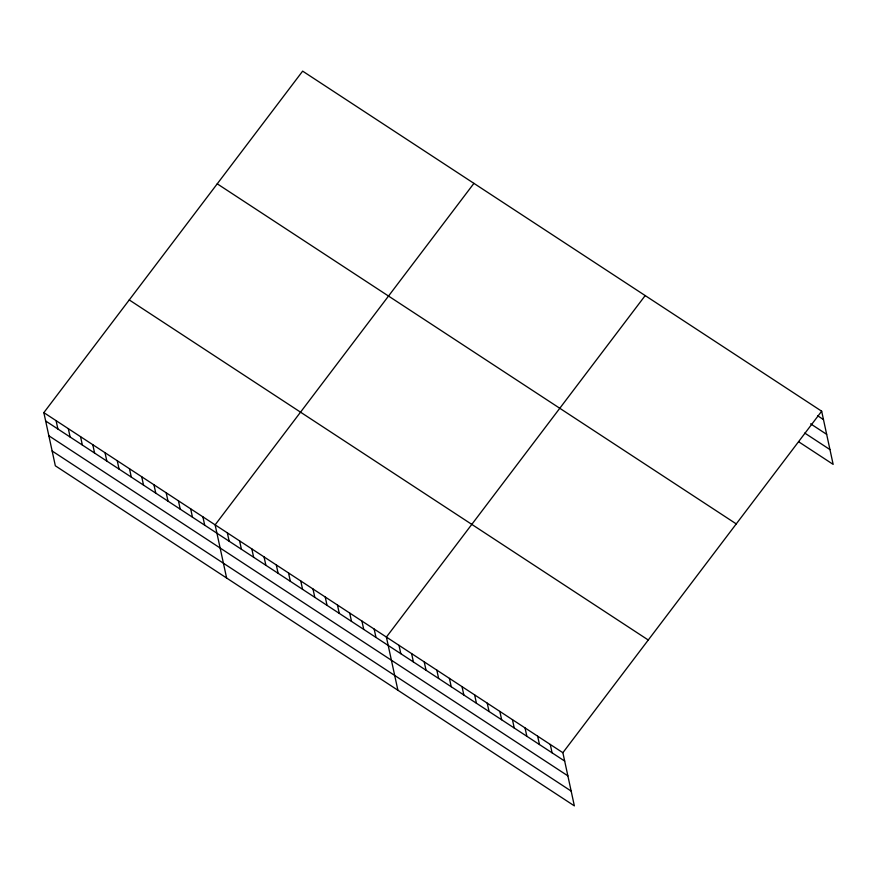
<?xml version="1.0" encoding="UTF-8"?>
<svg xmlns="http://www.w3.org/2000/svg" width="877" height="877" viewBox="0 0 877 877"><rect width="100%" height="100%" fill="white"/><g stroke="black" fill="none" stroke-linecap="round" stroke-linejoin="round"><path stroke-width="1.32" d="M43.85 412.628L562.87 752.707L574.358 805.864L55.339 465.797L43.85 412.628L302.642 71.136L821.661 411.203L833.15 464.372L798.772 441.844M473.92 183.359L215.128 524.863L226.617 578.02M645.187 295.582L386.395 637.086L397.895 690.243M562.87 752.707L821.661 411.203M817.737 415.808L823.459 419.568M810.622 423.843L826.66 434.345M804.746 433.063L829.949 449.583M217.244 183.83L736.252 523.898M129.248 299.934L648.267 640.013M45.659 420.993L564.678 761.072M48.849 435.781L567.868 775.849M52.149 451.008L571.168 791.087M550.263 744.452L552.072 752.806M537.656 736.187L539.465 744.551M525.049 727.932L526.858 736.296M512.442 719.666L514.251 728.031M499.846 711.411L501.655 719.776M487.239 703.157L489.048 711.51M474.632 694.891L476.441 703.255M462.026 686.636L463.834 695.001M449.419 678.381L451.227 686.735M436.823 670.116L438.632 678.48M424.216 661.861L426.025 670.225M411.609 653.595L413.418 661.96M399.002 645.34L400.811 653.705M374.161 629.061L375.97 637.426M361.927 621.048L363.736 629.412M349.704 613.034L351.502 621.398M337.47 605.02L339.267 613.385M325.235 597.007L327.033 605.36M313.001 588.982L314.799 597.347M300.767 580.969L302.576 589.333M288.533 572.955L290.342 581.319M276.299 564.941L278.108 573.295M264.065 556.917L265.874 565.281M251.831 548.903L253.639 557.268M239.596 540.89L241.405 549.254M227.362 532.876L229.171 541.241M202.894 516.838L204.703 525.202M190.66 508.824L192.469 517.189M178.426 500.811L180.234 509.175M166.191 492.797L168 501.151M153.957 484.773L155.766 493.137M141.723 476.759L143.532 485.124M129.489 468.746L131.298 477.11M117.255 460.732L119.064 469.096M105.021 452.718L106.83 461.072M92.787 444.694L94.595 453.058M80.552 436.68L82.361 445.045M68.318 428.667L70.127 437.031M56.084 420.653L57.893 429.006"/></g></svg>
